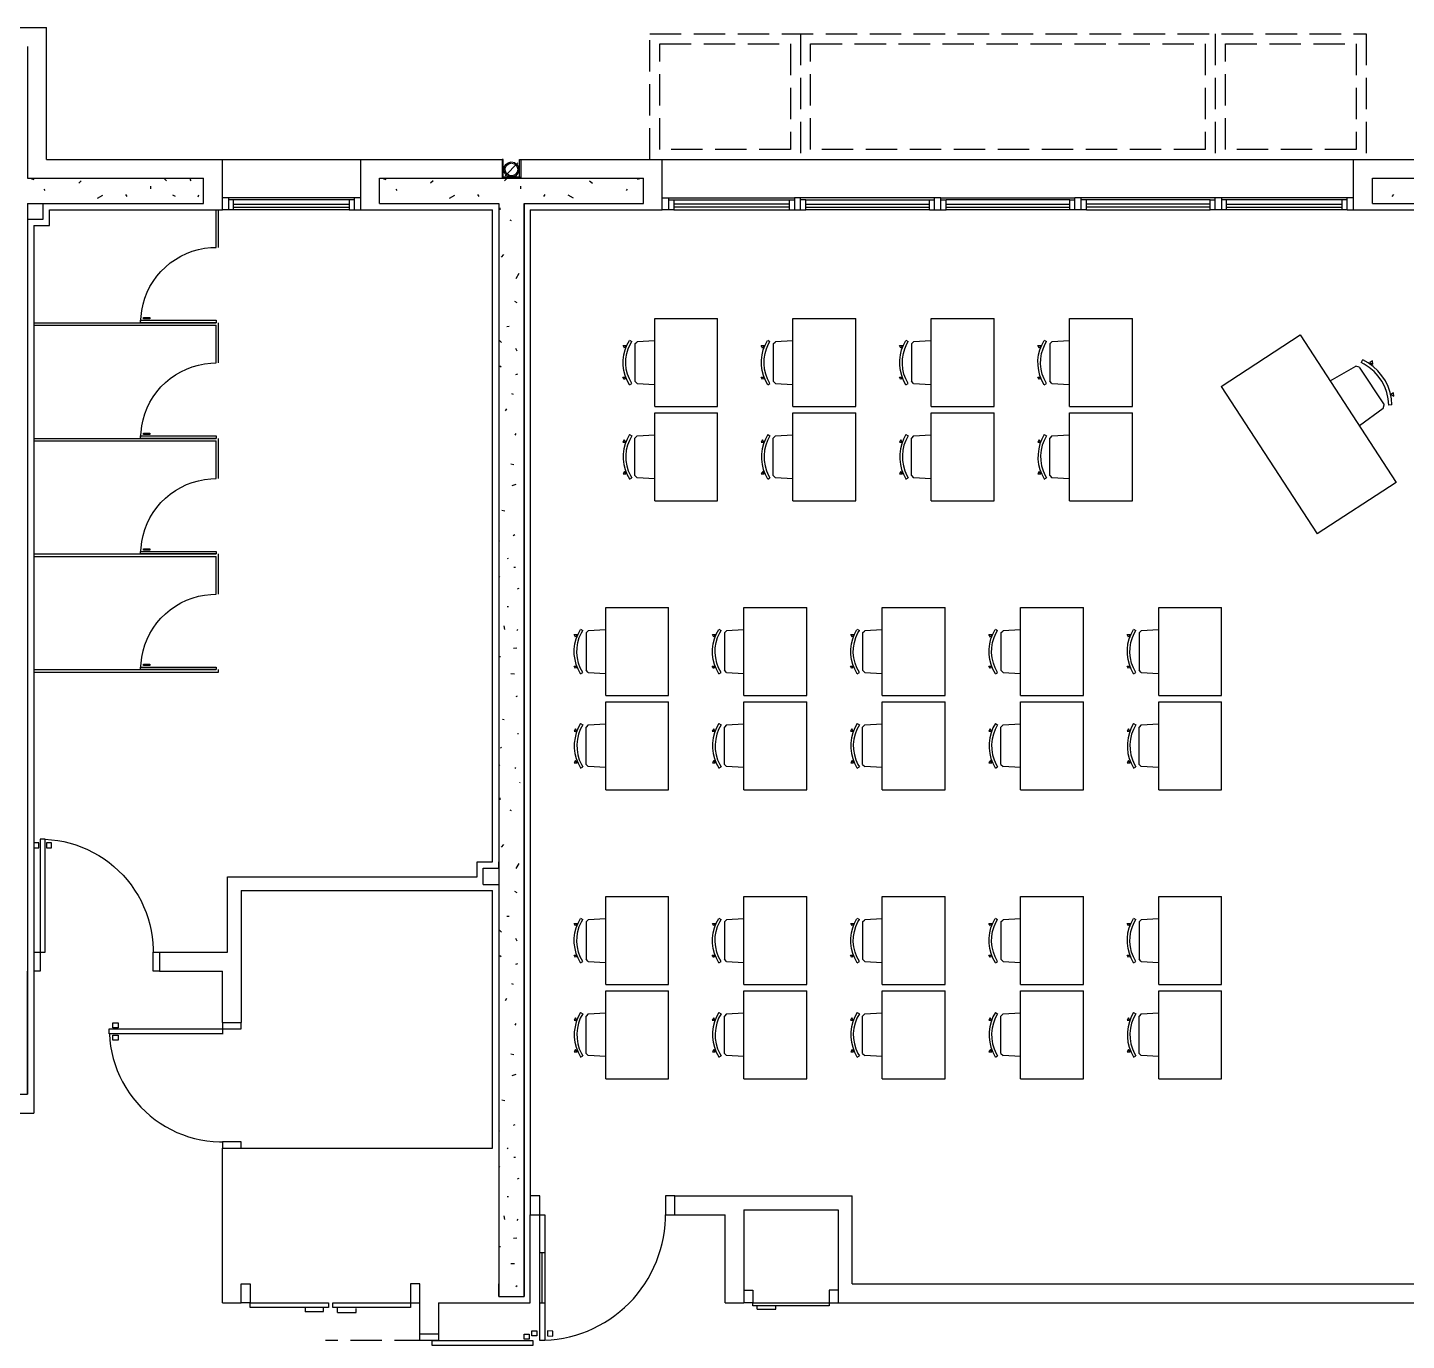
# Model space of a CAD drawing. Extents: x 7 to 80.8, y 22 to 73.9.
# Drawn here: x 43.66 to 54.63, y 54.63 to 65.08 of the extents above; entities that cross this region are included whole.
import ezdxf

# ---------------------------------------------------------------- set-up
doc = ezdxf.new("R2010")
doc.units = 0
doc.header["$MEASUREMENT"] = 0
doc.linetypes.add('DOT', pattern=[0.25, 0.25, 0])
for name, color, linetype in [('Doors', 7, 'CONTINUOUS'), ('Furniture', 7, 'CONTINUOUS'), ('Walls', 7, 'CONTINUOUS')]:
    doc.layers.add(name, color=color, linetype=linetype)

msp = doc.modelspace()

# ---------------------------------------------------------------- linework, layer by layer
at = {"layer": 'Doors', "color": 2}
for p, q in [((45.159, 63.332), (45.159, 63.632)), ((45.179, 63.332), (45.179, 63.632)), ((45.159, 62.412), (45.159, 62.712)), ((45.179, 62.412), (45.179, 62.732)), ((45.159, 61.492), (45.159, 61.792)), ((45.179, 61.492), (45.179, 61.812)), ((45.179, 60.572), (45.179, 60.892)), ((45.159, 60.572), (45.159, 60.872)), ((45.179, 59.952), (45.179, 59.972)), ((44.709, 57.722), (44.709, 57.572)), ((45.209, 57.162), (45.209, 57.572)), ((45.209, 57.162), (45.359, 57.162)), ((45.209, 56.162), (45.359, 56.162)), ((48.809, 55.632), (48.809, 55.782)), ((47.659, 54.932), (47.659, 55.632)), ((49.209, 54.932), (49.209, 55.632)), ((45.359, 54.932), (45.359, 55.082)), ((46.779, 54.932), (46.779, 55.082)), ((47.409, 54.982), (47.409, 55.082)), ((45.209, 54.932), (45.359, 54.932)), ((46.779, 54.682), (46.779, 54.932)), ((46.929, 54.932), (47.659, 54.932)), ((46.929, 54.932), (46.929, 54.682)), ((49.209, 54.932), (49.359, 54.932)), ((46.929, 54.682), (46.779, 54.682))]:
    msp.add_line(p, q, dxfattribs=at)
at = {"layer": 'Doors', "color": 4}
for p, q in [((43.759, 57.722), (43.8, 57.722)), ((43.759, 57.572), (43.709, 57.572)), ((45.359, 57.112), (45.359, 57.162)), ((45.209, 57.112), (45.209, 57.071)), ((47.734, 55.332), (47.777, 55.332)), ((47.754, 54.931), (47.754, 55.332)), ((45.868, 54.894), (45.868, 54.859)), ((45.869, 54.863), (46.014, 54.863)), ((46.014, 54.863), (46.014, 54.889)), ((46.126, 54.855), (46.126, 54.894)), ((46.126, 54.855), (46.274, 54.855)), ((46.274, 54.855), (46.274, 54.886)), ((47.734, 54.932), (47.774, 54.932)), ((49.465, 54.881), (49.465, 54.907)), ((49.465, 54.881), (49.612, 54.881)), ((49.612, 54.881), (49.612, 54.901)), ((46.779, 54.632), (46.779, 54.682))]:
    msp.add_line(p, q, dxfattribs=at)
at = {"layer": 'Doors', "color": 1}
for p, q in [((47.734, 55.782), (47.659, 55.782)), ((46.705, 54.932), (46.779, 54.932)), ((50.036, 54.932), (50.109, 54.932))]:
    msp.add_line(p, q, dxfattribs=at)
at = {"layer": 'Doors', "color": 4, "linetype": 'DOT'}
msp.add_line((46.829, 54.632), (46.03, 54.632), dxfattribs=at)
at = {"layer": 'Doors', "color": 4}
for points in [[(44.559, 62.732), (44.562, 62.782), (44.568, 62.831), (44.578, 62.88), (44.592, 62.928), (44.611, 62.975), (44.633, 63.02), (44.659, 63.062), (44.688, 63.103), (44.72, 63.141), (44.756, 63.176), (44.794, 63.208), (44.835, 63.237), (44.878, 63.262), (44.924, 63.284), (44.97, 63.301), (45.018, 63.315), (45.067, 63.325), (45.117, 63.33), (45.159, 63.332)], [(44.559, 61.812), (44.562, 61.862), (44.568, 61.911), (44.578, 61.96), (44.592, 62.008), (44.611, 62.055), (44.633, 62.1), (44.659, 62.142), (44.688, 62.183), (44.72, 62.221), (44.756, 62.256), (44.794, 62.288), (44.835, 62.317), (44.878, 62.342), (44.924, 62.364), (44.97, 62.381), (45.018, 62.395), (45.067, 62.405), (45.117, 62.41), (45.159, 62.412)], [(44.559, 60.892), (44.562, 60.942), (44.568, 60.991), (44.578, 61.04), (44.592, 61.088), (44.611, 61.135), (44.633, 61.18), (44.659, 61.222), (44.688, 61.263), (44.72, 61.301), (44.756, 61.336), (44.794, 61.368), (44.835, 61.397), (44.878, 61.422), (44.924, 61.444), (44.97, 61.461), (45.018, 61.475), (45.067, 61.485), (45.117, 61.49), (45.159, 61.492)], [(44.559, 59.972), (44.562, 60.022), (44.568, 60.071), (44.578, 60.12), (44.592, 60.168), (44.611, 60.215), (44.633, 60.26), (44.659, 60.302), (44.688, 60.343), (44.72, 60.381), (44.756, 60.416), (44.794, 60.448), (44.835, 60.477), (44.878, 60.502), (44.924, 60.524), (44.97, 60.541), (45.018, 60.555), (45.067, 60.565), (45.117, 60.57), (45.159, 60.572)], [(43.799, 57.722), (43.799, 58.622), (43.759, 58.622), (43.759, 57.722)], [(43.799, 58.621), (43.849, 58.617), (43.899, 58.611), (43.948, 58.602), (43.997, 58.59), (44.044, 58.576), (44.091, 58.558), (44.137, 58.539), (44.182, 58.517), (44.226, 58.492), (44.268, 58.465), (44.308, 58.435), (44.347, 58.404), (44.384, 58.37), (44.419, 58.334), (44.452, 58.297), (44.483, 58.258), (44.511, 58.217), (44.538, 58.174), (44.562, 58.13), (44.583, 58.085), (44.602, 58.039), (44.618, 57.991), (44.632, 57.943), (44.643, 57.895), (44.651, 57.845), (44.656, 57.796), (44.659, 57.746), (44.659, 57.722)], [(43.709, 57.722), (43.759, 57.722), (43.759, 57.572)], [(44.709, 57.572), (44.659, 57.572), (44.659, 57.722), (44.709, 57.722)], [(45.209, 57.162), (45.209, 57.112), (45.359, 57.112)], [(45.209, 57.072), (44.309, 57.072), (44.309, 57.112), (45.209, 57.112)], [(44.31, 57.072), (44.314, 57.022), (44.32, 56.973), (44.329, 56.923), (44.341, 56.875), (44.356, 56.827), (44.373, 56.78), (44.393, 56.734), (44.415, 56.689), (44.44, 56.646), (44.467, 56.604), (44.496, 56.563), (44.528, 56.525), (44.561, 56.488), (44.597, 56.453), (44.634, 56.42), (44.674, 56.389), (44.715, 56.36), (44.757, 56.334), (44.801, 56.31), (44.846, 56.288), (44.893, 56.27), (44.94, 56.253), (44.988, 56.24), (45.037, 56.229), (45.086, 56.22), (45.136, 56.215), (45.186, 56.212), (45.209, 56.212)], [(45.359, 56.162), (45.359, 56.212), (45.209, 56.212), (45.209, 56.162)], [(47.774, 54.633), (47.824, 54.636), (47.874, 54.642), (47.923, 54.65), (47.972, 54.661), (48.02, 54.674), (48.068, 54.689), (48.115, 54.707), (48.16, 54.727), (48.205, 54.75), (48.249, 54.774), (48.291, 54.801), (48.332, 54.83), (48.371, 54.861), (48.409, 54.893), (48.445, 54.928), (48.479, 54.964), (48.512, 55.003), (48.542, 55.042), (48.57, 55.083), (48.597, 55.126), (48.621, 55.169), (48.643, 55.214), (48.663, 55.26), (48.68, 55.307), (48.695, 55.355), (48.708, 55.403), (48.718, 55.452), (48.726, 55.501), (48.731, 55.551), (48.734, 55.601), (48.734, 55.632)], [(46.929, 54.682), (46.929, 54.632), (46.779, 54.632)]]:
    msp.add_lwpolyline(points, dxfattribs=at)
for points in [[(44.583, 62.763), (44.583, 62.774), (44.633, 62.774), (44.633, 62.763), (44.583, 62.763)], [(44.559, 61.812), (44.559, 61.832), (45.159, 61.832), (45.159, 61.812), (44.559, 61.812)], [(44.583, 61.843), (44.583, 61.854), (44.633, 61.854), (44.633, 61.843), (44.583, 61.843)], [(44.559, 60.892), (44.559, 60.912), (45.159, 60.912), (45.159, 60.892), (44.559, 60.892)], [(44.583, 60.923), (44.583, 60.934), (44.633, 60.934), (44.633, 60.923), (44.583, 60.923)], [(44.583, 60.003), (44.583, 60.014), (44.633, 60.014), (44.633, 60.003), (44.583, 60.003)], [(44.559, 59.972), (44.559, 59.992), (45.159, 59.992), (45.159, 59.972), (44.559, 59.972)], [(43.71, 58.552), (43.75, 58.552), (43.75, 58.592), (43.71, 58.592), (43.71, 58.552)], [(43.811, 58.552), (43.851, 58.552), (43.851, 58.592), (43.811, 58.592), (43.811, 58.552)], [(44.379, 57.161), (44.379, 57.121), (44.339, 57.121), (44.339, 57.161), (44.379, 57.161)], [(44.379, 57.061), (44.379, 57.021), (44.339, 57.021), (44.339, 57.061), (44.379, 57.061)], [(47.734, 55.632), (47.774, 55.632), (47.774, 54.632), (47.734, 54.632), (47.734, 55.632)], [(45.43, 54.932), (46.054, 54.932), (46.054, 54.894), (45.43, 54.894), (45.43, 54.932)], [(46.089, 54.932), (46.705, 54.932), (46.705, 54.894), (46.089, 54.894), (46.089, 54.932)], [(49.429, 54.932), (50.036, 54.932), (50.036, 54.907), (49.429, 54.907), (49.429, 54.932)], [(46.879, 54.592), (46.879, 54.632), (47.679, 54.632), (47.679, 54.592), (46.879, 54.592)], [(47.61, 54.642), (47.61, 54.682), (47.65, 54.682), (47.65, 54.642), (47.61, 54.642)], [(47.712, 54.668), (47.672, 54.668), (47.672, 54.708), (47.712, 54.708), (47.712, 54.668)], [(47.797, 54.668), (47.837, 54.667), (47.837, 54.707), (47.797, 54.708), (47.797, 54.668)]]:
    msp.add_lwpolyline(points, close=True, dxfattribs=at)
at = {"layer": 'Doors', "color": 1}
for points in [[(47.659, 55.632), (47.734, 55.632), (47.734, 55.782)], [(48.809, 55.782), (48.734, 55.782), (48.734, 55.632), (48.809, 55.632)], [(45.359, 55.082), (45.43, 55.082), (45.43, 54.932), (45.359, 54.932)], [(46.779, 55.082), (46.705, 55.082), (46.705, 54.932)], [(49.359, 55.032), (49.429, 55.032), (49.429, 54.932), (49.359, 54.932)], [(50.109, 55.032), (50.036, 55.032), (50.036, 54.932)]]:
    msp.add_lwpolyline(points, dxfattribs=at)
at = {"layer": 'Furniture', "color": 4}
for p, q in [((48.649, 62.765), (49.149, 62.765)), ((48.649, 62.065), (48.649, 62.765)), ((49.149, 62.065), (49.149, 62.765)), ((49.749, 62.765), (50.249, 62.765)), ((49.749, 62.065), (49.749, 62.765)), ((50.249, 62.065), (50.249, 62.765)), ((50.849, 62.765), (51.349, 62.765)), ((50.849, 62.065), (50.849, 62.765)), ((51.349, 62.065), (51.349, 62.765)), ((51.949, 62.765), (52.449, 62.765)), ((51.949, 62.065), (51.949, 62.765)), ((52.449, 62.065), (52.449, 62.765)), ((48.448, 62.593), (48.466, 62.582)), ((48.492, 62.564), (48.509, 62.581)), ((48.492, 62.564), (48.492, 62.267)), ((48.649, 62.589), (48.509, 62.581)), ((49.548, 62.593), (49.566, 62.582)), ((49.592, 62.564), (49.609, 62.581)), ((49.592, 62.564), (49.592, 62.267)), ((49.749, 62.589), (49.609, 62.581)), ((50.648, 62.593), (50.666, 62.582)), ((50.692, 62.564), (50.709, 62.581)), ((50.692, 62.564), (50.692, 62.267)), ((50.849, 62.589), (50.709, 62.581)), ((51.748, 62.593), (51.766, 62.582)), ((51.792, 62.564), (51.809, 62.581)), ((51.792, 62.564), (51.792, 62.267)), ((51.949, 62.589), (51.809, 62.581)), ((53.155, 62.226), (53.784, 62.635)), ((54.279, 62.438), (54.269, 62.416)), ((54.022, 62.27), (54.226, 62.387)), ((54.254, 62.38), (54.226, 62.387)), ((54.254, 62.38), (54.451, 62.078)), ((48.448, 62.237), (48.466, 62.248)), ((48.509, 62.249), (48.492, 62.267)), ((48.509, 62.249), (48.649, 62.241)), ((49.548, 62.237), (49.566, 62.248)), ((49.609, 62.249), (49.592, 62.267)), ((49.609, 62.249), (49.749, 62.241)), ((50.648, 62.237), (50.666, 62.248)), ((50.709, 62.249), (50.692, 62.267)), ((50.709, 62.249), (50.849, 62.241)), ((51.748, 62.237), (51.766, 62.248)), ((51.809, 62.249), (51.792, 62.267)), ((51.809, 62.249), (51.949, 62.241)), ((53.155, 62.226), (53.919, 61.053)), ((48.649, 62.065), (49.149, 62.065)), ((48.649, 62.015), (49.149, 62.015)), ((48.649, 61.315), (48.649, 62.015)), ((49.149, 61.315), (49.149, 62.015)), ((49.749, 62.065), (50.249, 62.065)), ((49.749, 62.015), (50.249, 62.015)), ((49.749, 61.315), (49.749, 62.015)), ((50.249, 61.315), (50.249, 62.015)), ((50.849, 62.065), (51.349, 62.065)), ((50.849, 62.015), (51.349, 62.015)), ((50.849, 61.315), (50.849, 62.015)), ((51.349, 61.315), (51.349, 62.015)), ((51.949, 62.065), (52.449, 62.065)), ((51.949, 62.015), (52.449, 62.015)), ((51.949, 61.315), (51.949, 62.015)), ((52.449, 61.315), (52.449, 62.015)), ((54.445, 62.05), (54.256, 61.911)), ((54.445, 62.05), (54.451, 62.078)), ((54.514, 62.078), (54.489, 62.077)), ((48.448, 61.843), (48.466, 61.832)), ((48.509, 61.831), (48.492, 61.814)), ((48.492, 61.516), (48.492, 61.814)), ((48.509, 61.831), (48.649, 61.839)), ((49.548, 61.843), (49.566, 61.832)), ((49.609, 61.831), (49.592, 61.814)), ((49.592, 61.516), (49.592, 61.814)), ((49.609, 61.831), (49.749, 61.839)), ((50.648, 61.843), (50.666, 61.832)), ((50.709, 61.831), (50.692, 61.814)), ((50.692, 61.516), (50.692, 61.814)), ((50.709, 61.831), (50.849, 61.839)), ((51.748, 61.843), (51.766, 61.832)), ((51.809, 61.831), (51.792, 61.814)), ((51.792, 61.516), (51.792, 61.814)), ((51.809, 61.831), (51.949, 61.839)), ((48.448, 61.487), (48.466, 61.498)), ((48.492, 61.516), (48.509, 61.499)), ((48.649, 61.491), (48.509, 61.499)), ((49.548, 61.487), (49.566, 61.498)), ((49.592, 61.516), (49.609, 61.499)), ((49.749, 61.491), (49.609, 61.499)), ((50.648, 61.487), (50.666, 61.498)), ((50.692, 61.516), (50.709, 61.499)), ((50.849, 61.491), (50.709, 61.499)), ((51.748, 61.487), (51.766, 61.498)), ((51.792, 61.516), (51.809, 61.499)), ((51.949, 61.491), (51.809, 61.499)), ((48.649, 61.315), (49.149, 61.315)), ((49.749, 61.315), (50.249, 61.315)), ((50.849, 61.315), (51.349, 61.315)), ((51.949, 61.315), (52.449, 61.315)), ((48.259, 60.465), (48.759, 60.465)), ((48.259, 59.765), (48.259, 60.465)), ((48.759, 59.765), (48.759, 60.465)), ((49.359, 60.465), (49.859, 60.465)), ((49.359, 59.765), (49.359, 60.465)), ((49.859, 59.765), (49.859, 60.465)), ((50.459, 60.465), (50.959, 60.465)), ((50.459, 59.765), (50.459, 60.465)), ((50.959, 59.765), (50.959, 60.465)), ((51.559, 60.465), (52.059, 60.465)), ((51.559, 59.765), (51.559, 60.465)), ((52.059, 59.765), (52.059, 60.465)), ((52.659, 60.465), (53.159, 60.465)), ((52.659, 59.765), (52.659, 60.465)), ((53.159, 59.765), (53.159, 60.465)), ((48.059, 60.293), (48.077, 60.282)), ((48.103, 60.264), (48.12, 60.281)), ((48.103, 60.264), (48.103, 59.967)), ((48.259, 60.289), (48.12, 60.281)), ((49.159, 60.293), (49.177, 60.282)), ((49.203, 60.264), (49.22, 60.281)), ((49.203, 60.264), (49.203, 59.967)), ((49.359, 60.289), (49.22, 60.281)), ((50.259, 60.293), (50.277, 60.282)), ((50.303, 60.264), (50.32, 60.281)), ((50.303, 60.264), (50.303, 59.967)), ((50.459, 60.289), (50.32, 60.281)), ((51.359, 60.293), (51.377, 60.282)), ((51.403, 60.264), (51.42, 60.281)), ((51.403, 60.264), (51.403, 59.967)), ((51.559, 60.289), (51.42, 60.281)), ((52.459, 60.293), (52.477, 60.282)), ((52.503, 60.264), (52.52, 60.281)), ((52.503, 60.264), (52.503, 59.967)), ((52.659, 60.289), (52.52, 60.281)), ((48.059, 59.937), (48.077, 59.948)), ((48.12, 59.949), (48.103, 59.967)), ((48.12, 59.949), (48.259, 59.941)), ((49.159, 59.937), (49.177, 59.948)), ((49.22, 59.949), (49.203, 59.967)), ((49.22, 59.949), (49.359, 59.941)), ((50.259, 59.937), (50.277, 59.948)), ((50.32, 59.949), (50.303, 59.967)), ((50.32, 59.949), (50.459, 59.941)), ((51.359, 59.937), (51.377, 59.948)), ((51.42, 59.949), (51.403, 59.967)), ((51.42, 59.949), (51.559, 59.941)), ((52.459, 59.937), (52.477, 59.948)), ((52.52, 59.949), (52.503, 59.967)), ((52.52, 59.949), (52.659, 59.941)), ((48.259, 59.765), (48.759, 59.765)), ((48.259, 59.715), (48.759, 59.715)), ((48.259, 59.015), (48.259, 59.715)), ((48.759, 59.015), (48.759, 59.715)), ((49.359, 59.765), (49.859, 59.765)), ((49.359, 59.715), (49.859, 59.715)), ((49.359, 59.015), (49.359, 59.715)), ((49.859, 59.015), (49.859, 59.715)), ((50.459, 59.765), (50.959, 59.765)), ((50.459, 59.715), (50.959, 59.715)), ((50.459, 59.015), (50.459, 59.715)), ((50.959, 59.015), (50.959, 59.715)), ((51.559, 59.765), (52.059, 59.765)), ((51.559, 59.715), (52.059, 59.715)), ((51.559, 59.015), (51.559, 59.715)), ((52.059, 59.015), (52.059, 59.715)), ((52.659, 59.765), (53.159, 59.765)), ((52.659, 59.715), (53.159, 59.715)), ((52.659, 59.015), (52.659, 59.715)), ((53.159, 59.015), (53.159, 59.715)), ((48.059, 59.543), (48.077, 59.532)), ((48.12, 59.531), (48.103, 59.514)), ((48.103, 59.216), (48.103, 59.514)), ((48.12, 59.531), (48.259, 59.539)), ((49.159, 59.543), (49.177, 59.532)), ((49.22, 59.531), (49.203, 59.514)), ((49.203, 59.216), (49.203, 59.514)), ((49.22, 59.531), (49.359, 59.539)), ((50.259, 59.543), (50.277, 59.532)), ((50.32, 59.531), (50.303, 59.514)), ((50.303, 59.216), (50.303, 59.514)), ((50.32, 59.531), (50.459, 59.539)), ((51.359, 59.543), (51.377, 59.532)), ((51.42, 59.531), (51.403, 59.514)), ((51.403, 59.216), (51.403, 59.514)), ((51.42, 59.531), (51.559, 59.539)), ((52.459, 59.543), (52.477, 59.532)), ((52.52, 59.531), (52.503, 59.514)), ((52.503, 59.216), (52.503, 59.514)), ((52.52, 59.531), (52.659, 59.539)), ((48.059, 59.187), (48.077, 59.198)), ((48.103, 59.216), (48.12, 59.199)), ((48.259, 59.191), (48.12, 59.199)), ((49.159, 59.187), (49.177, 59.198)), ((49.203, 59.216), (49.22, 59.199)), ((49.359, 59.191), (49.22, 59.199)), ((50.259, 59.187), (50.277, 59.198)), ((50.303, 59.216), (50.32, 59.199)), ((50.459, 59.191), (50.32, 59.199)), ((51.359, 59.187), (51.377, 59.198)), ((51.403, 59.216), (51.42, 59.199)), ((51.559, 59.191), (51.42, 59.199)), ((52.459, 59.187), (52.477, 59.198)), ((52.503, 59.216), (52.52, 59.199)), ((52.659, 59.191), (52.52, 59.199)), ((48.259, 59.015), (48.759, 59.015)), ((49.359, 59.015), (49.859, 59.015)), ((50.459, 59.015), (50.959, 59.015)), ((51.559, 59.015), (52.059, 59.015)), ((52.659, 59.015), (53.159, 59.015)), ((48.259, 58.165), (48.759, 58.165)), ((48.259, 57.465), (48.259, 58.165)), ((48.759, 57.465), (48.759, 58.165)), ((49.359, 58.165), (49.859, 58.165)), ((49.359, 57.465), (49.359, 58.165)), ((49.859, 57.465), (49.859, 58.165)), ((50.459, 58.165), (50.959, 58.165)), ((50.459, 57.465), (50.459, 58.165)), ((50.959, 57.465), (50.959, 58.165)), ((51.559, 58.165), (52.059, 58.165)), ((51.559, 57.465), (51.559, 58.165)), ((52.059, 57.465), (52.059, 58.165)), ((52.659, 58.165), (53.159, 58.165)), ((52.659, 57.465), (52.659, 58.165)), ((53.159, 57.465), (53.159, 58.165)), ((48.059, 57.993), (48.077, 57.982)), ((48.103, 57.964), (48.12, 57.981)), ((48.103, 57.964), (48.103, 57.667)), ((48.259, 57.989), (48.12, 57.981)), ((49.159, 57.993), (49.177, 57.982)), ((49.203, 57.964), (49.22, 57.981)), ((49.203, 57.964), (49.203, 57.667)), ((49.359, 57.989), (49.22, 57.981)), ((50.259, 57.993), (50.277, 57.982)), ((50.303, 57.964), (50.32, 57.981)), ((50.303, 57.964), (50.303, 57.667)), ((50.459, 57.989), (50.32, 57.981)), ((51.359, 57.993), (51.377, 57.982)), ((51.403, 57.964), (51.42, 57.981)), ((51.403, 57.964), (51.403, 57.667)), ((51.559, 57.989), (51.42, 57.981)), ((52.459, 57.993), (52.477, 57.982)), ((52.503, 57.964), (52.52, 57.981)), ((52.503, 57.964), (52.503, 57.667)), ((52.659, 57.989), (52.52, 57.981)), ((48.059, 57.637), (48.077, 57.648)), ((48.12, 57.649), (48.103, 57.667)), ((48.12, 57.649), (48.259, 57.641)), ((49.159, 57.637), (49.177, 57.648)), ((49.22, 57.649), (49.203, 57.667)), ((49.22, 57.649), (49.359, 57.641)), ((50.259, 57.637), (50.277, 57.648)), ((50.32, 57.649), (50.303, 57.667)), ((50.32, 57.649), (50.459, 57.641)), ((51.359, 57.637), (51.377, 57.648)), ((51.42, 57.649), (51.403, 57.667)), ((51.42, 57.649), (51.559, 57.641)), ((52.459, 57.637), (52.477, 57.648)), ((52.52, 57.649), (52.503, 57.667)), ((52.52, 57.649), (52.659, 57.641)), ((48.259, 57.465), (48.759, 57.465)), ((48.259, 57.415), (48.759, 57.415)), ((48.259, 56.715), (48.259, 57.415)), ((48.759, 56.715), (48.759, 57.415)), ((49.359, 57.465), (49.859, 57.465)), ((49.359, 57.415), (49.859, 57.415)), ((49.359, 56.715), (49.359, 57.415)), ((49.859, 56.715), (49.859, 57.415)), ((50.459, 57.465), (50.959, 57.465)), ((50.459, 57.415), (50.959, 57.415)), ((50.459, 56.715), (50.459, 57.415)), ((50.959, 56.715), (50.959, 57.415)), ((51.559, 57.465), (52.059, 57.465)), ((51.559, 57.415), (52.059, 57.415)), ((51.559, 56.715), (51.559, 57.415)), ((52.059, 56.715), (52.059, 57.415)), ((52.659, 57.465), (53.159, 57.465)), ((52.659, 57.415), (53.159, 57.415)), ((52.659, 56.715), (52.659, 57.415)), ((53.159, 56.715), (53.159, 57.415)), ((48.059, 57.243), (48.077, 57.232)), ((48.12, 57.231), (48.103, 57.214)), ((48.103, 56.916), (48.103, 57.214)), ((48.12, 57.231), (48.259, 57.239)), ((49.159, 57.243), (49.177, 57.232)), ((49.22, 57.231), (49.203, 57.214)), ((49.203, 56.916), (49.203, 57.214)), ((49.22, 57.231), (49.359, 57.239)), ((50.259, 57.243), (50.277, 57.232)), ((50.32, 57.231), (50.303, 57.214)), ((50.303, 56.916), (50.303, 57.214)), ((50.32, 57.231), (50.459, 57.239)), ((51.359, 57.243), (51.377, 57.232)), ((51.42, 57.231), (51.403, 57.214)), ((51.403, 56.916), (51.403, 57.214)), ((51.42, 57.231), (51.559, 57.239)), ((52.459, 57.243), (52.477, 57.232)), ((52.52, 57.231), (52.503, 57.214)), ((52.503, 56.916), (52.503, 57.214)), ((52.52, 57.231), (52.659, 57.239)), ((48.059, 56.887), (48.077, 56.898)), ((48.103, 56.916), (48.12, 56.899)), ((48.259, 56.891), (48.12, 56.899)), ((49.159, 56.887), (49.177, 56.898)), ((49.203, 56.916), (49.22, 56.899)), ((49.359, 56.891), (49.22, 56.899)), ((50.259, 56.887), (50.277, 56.898)), ((50.303, 56.916), (50.32, 56.899)), ((50.459, 56.891), (50.32, 56.899)), ((51.359, 56.887), (51.377, 56.898)), ((51.403, 56.916), (51.42, 56.899)), ((51.559, 56.891), (51.42, 56.899)), ((52.459, 56.887), (52.477, 56.898)), ((52.503, 56.916), (52.52, 56.899)), ((52.659, 56.891), (52.52, 56.899)), ((48.259, 56.715), (48.759, 56.715)), ((49.359, 56.715), (49.859, 56.715)), ((50.459, 56.715), (50.959, 56.715)), ((51.559, 56.715), (52.059, 56.715)), ((52.659, 56.715), (53.159, 56.715))]:
    msp.add_line(p, q, dxfattribs=at)
for points in [[(48.408, 62.531), (48.397, 62.551), (48.42, 62.551), (48.408, 62.531)], [(49.508, 62.531), (49.497, 62.551), (49.52, 62.551), (49.508, 62.531)], [(50.608, 62.531), (50.597, 62.551), (50.62, 62.551), (50.608, 62.531)], [(51.708, 62.531), (51.697, 62.551), (51.72, 62.551), (51.708, 62.531)], [(54.361, 62.402), (54.359, 62.43), (54.336, 62.415), (54.361, 62.402)], [(48.407, 62.28), (48.396, 62.299), (48.418, 62.299), (48.407, 62.28)], [(49.507, 62.28), (49.496, 62.299), (49.518, 62.299), (49.507, 62.28)], [(50.607, 62.28), (50.596, 62.299), (50.618, 62.299), (50.607, 62.28)], [(51.707, 62.28), (51.696, 62.299), (51.718, 62.299), (51.707, 62.28)], [(54.529, 62.148), (54.527, 62.175), (54.505, 62.16), (54.529, 62.148)], [(48.407, 61.801), (48.396, 61.782), (48.418, 61.782), (48.407, 61.801)], [(49.507, 61.801), (49.496, 61.782), (49.518, 61.782), (49.507, 61.801)], [(50.607, 61.801), (50.596, 61.782), (50.618, 61.782), (50.607, 61.801)], [(51.707, 61.801), (51.696, 61.782), (51.718, 61.782), (51.707, 61.801)], [(48.408, 61.549), (48.397, 61.529), (48.42, 61.529), (48.408, 61.549)], [(49.508, 61.549), (49.497, 61.529), (49.52, 61.529), (49.508, 61.549)], [(50.608, 61.549), (50.597, 61.529), (50.62, 61.529), (50.608, 61.549)], [(51.708, 61.549), (51.697, 61.529), (51.72, 61.529), (51.708, 61.549)], [(48.019, 60.231), (48.008, 60.251), (48.031, 60.251), (48.019, 60.231)], [(49.119, 60.231), (49.108, 60.251), (49.131, 60.251), (49.119, 60.231)], [(50.219, 60.231), (50.208, 60.251), (50.231, 60.251), (50.219, 60.231)], [(51.319, 60.231), (51.308, 60.251), (51.331, 60.251), (51.319, 60.231)], [(52.419, 60.231), (52.408, 60.251), (52.431, 60.251), (52.419, 60.231)], [(48.018, 59.98), (48.007, 59.999), (48.029, 59.999), (48.018, 59.98)], [(49.118, 59.98), (49.107, 59.999), (49.128, 59.999), (49.118, 59.98)], [(50.218, 59.98), (50.207, 59.999), (50.229, 59.999), (50.218, 59.98)], [(51.318, 59.98), (51.307, 59.999), (51.328, 59.999), (51.318, 59.98)], [(52.418, 59.98), (52.407, 59.999), (52.429, 59.999), (52.418, 59.98)], [(48.018, 59.501), (48.007, 59.482), (48.029, 59.482), (48.018, 59.501)], [(49.118, 59.501), (49.107, 59.482), (49.128, 59.482), (49.118, 59.501)], [(50.218, 59.501), (50.207, 59.482), (50.229, 59.482), (50.218, 59.501)], [(51.318, 59.501), (51.307, 59.482), (51.328, 59.482), (51.318, 59.501)], [(52.418, 59.501), (52.407, 59.482), (52.429, 59.482), (52.418, 59.501)], [(48.019, 59.249), (48.008, 59.229), (48.031, 59.229), (48.019, 59.249)], [(49.119, 59.249), (49.108, 59.229), (49.131, 59.229), (49.119, 59.249)], [(50.219, 59.249), (50.208, 59.229), (50.231, 59.229), (50.219, 59.249)], [(51.319, 59.249), (51.308, 59.229), (51.331, 59.229), (51.319, 59.249)], [(52.419, 59.249), (52.408, 59.229), (52.431, 59.229), (52.419, 59.249)], [(48.019, 57.931), (48.008, 57.951), (48.031, 57.951), (48.019, 57.931)], [(49.119, 57.931), (49.108, 57.951), (49.131, 57.951), (49.119, 57.931)], [(50.219, 57.931), (50.208, 57.951), (50.231, 57.951), (50.219, 57.931)], [(51.319, 57.931), (51.308, 57.951), (51.331, 57.951), (51.319, 57.931)], [(52.419, 57.931), (52.408, 57.951), (52.431, 57.951), (52.419, 57.931)], [(48.018, 57.68), (48.007, 57.699), (48.029, 57.699), (48.018, 57.68)], [(49.118, 57.68), (49.107, 57.699), (49.128, 57.699), (49.118, 57.68)], [(50.218, 57.68), (50.207, 57.699), (50.229, 57.699), (50.218, 57.68)], [(51.318, 57.68), (51.307, 57.699), (51.328, 57.699), (51.318, 57.68)], [(52.418, 57.68), (52.407, 57.699), (52.429, 57.699), (52.418, 57.68)], [(48.018, 57.201), (48.007, 57.182), (48.029, 57.182), (48.018, 57.201)], [(49.118, 57.201), (49.107, 57.182), (49.128, 57.182), (49.118, 57.201)], [(50.218, 57.201), (50.207, 57.182), (50.229, 57.182), (50.218, 57.201)], [(51.318, 57.201), (51.307, 57.182), (51.328, 57.182), (51.318, 57.201)], [(52.418, 57.201), (52.407, 57.182), (52.429, 57.182), (52.418, 57.201)], [(48.019, 56.949), (48.008, 56.929), (48.031, 56.929), (48.019, 56.949)], [(49.119, 56.949), (49.108, 56.929), (49.131, 56.929), (49.119, 56.949)], [(50.219, 56.949), (50.208, 56.929), (50.231, 56.929), (50.219, 56.949)], [(51.319, 56.949), (51.308, 56.929), (51.331, 56.929), (51.319, 56.949)], [(52.419, 56.949), (52.408, 56.929), (52.431, 56.929), (52.419, 56.949)]]:
    msp.add_lwpolyline(points, close=True, dxfattribs=at)
for points in [[(48.448, 62.237), (48.429, 62.274), (48.414, 62.312), (48.404, 62.352), (48.399, 62.393), (48.398, 62.435), (48.403, 62.476), (48.413, 62.516), (48.428, 62.554), (48.447, 62.591)], [(48.466, 62.248), (48.447, 62.285), (48.432, 62.323), (48.423, 62.364), (48.419, 62.405), (48.42, 62.446), (48.427, 62.487), (48.438, 62.526), (48.455, 62.564), (48.466, 62.582)], [(49.548, 62.237), (49.529, 62.274), (49.514, 62.312), (49.504, 62.352), (49.499, 62.393), (49.498, 62.435), (49.503, 62.476), (49.513, 62.516), (49.528, 62.554), (49.547, 62.591)], [(49.566, 62.248), (49.547, 62.285), (49.532, 62.323), (49.523, 62.364), (49.519, 62.405), (49.52, 62.446), (49.527, 62.487), (49.538, 62.526), (49.555, 62.564), (49.566, 62.582)], [(50.648, 62.237), (50.629, 62.274), (50.614, 62.312), (50.604, 62.352), (50.599, 62.393), (50.598, 62.435), (50.603, 62.476), (50.613, 62.516), (50.628, 62.554), (50.647, 62.591)], [(50.666, 62.248), (50.647, 62.285), (50.632, 62.323), (50.623, 62.364), (50.619, 62.405), (50.62, 62.446), (50.627, 62.487), (50.638, 62.526), (50.655, 62.564), (50.666, 62.582)], [(51.748, 62.237), (51.729, 62.274), (51.714, 62.312), (51.704, 62.352), (51.699, 62.393), (51.698, 62.435), (51.703, 62.476), (51.713, 62.516), (51.728, 62.554), (51.747, 62.591)], [(51.766, 62.248), (51.747, 62.285), (51.732, 62.323), (51.723, 62.364), (51.719, 62.405), (51.72, 62.446), (51.727, 62.487), (51.738, 62.526), (51.755, 62.564), (51.766, 62.582)], [(53.784, 62.635), (54.548, 61.462), (53.919, 61.053)], [(54.514, 62.078), (54.51, 62.128), (54.5, 62.176), (54.484, 62.224), (54.462, 62.269), (54.435, 62.311), (54.403, 62.349), (54.366, 62.383), (54.326, 62.413), (54.282, 62.437)], [(54.489, 62.077), (54.485, 62.127), (54.474, 62.176), (54.457, 62.223), (54.434, 62.267), (54.405, 62.308), (54.372, 62.345), (54.334, 62.377), (54.292, 62.404), (54.269, 62.416)], [(48.448, 61.843), (48.429, 61.807), (48.414, 61.768), (48.404, 61.728), (48.399, 61.687), (48.398, 61.646), (48.403, 61.605), (48.413, 61.565), (48.428, 61.526), (48.447, 61.49)], [(48.466, 61.832), (48.447, 61.796), (48.432, 61.757), (48.423, 61.717), (48.419, 61.676), (48.42, 61.635), (48.427, 61.594), (48.438, 61.554), (48.455, 61.517), (48.466, 61.498)], [(49.548, 61.843), (49.529, 61.807), (49.514, 61.768), (49.504, 61.728), (49.499, 61.687), (49.498, 61.646), (49.503, 61.605), (49.513, 61.565), (49.528, 61.526), (49.547, 61.49)], [(49.566, 61.832), (49.547, 61.796), (49.532, 61.757), (49.523, 61.717), (49.519, 61.676), (49.52, 61.635), (49.527, 61.594), (49.538, 61.554), (49.555, 61.517), (49.566, 61.498)], [(50.648, 61.843), (50.629, 61.807), (50.614, 61.768), (50.604, 61.728), (50.599, 61.687), (50.598, 61.646), (50.603, 61.605), (50.613, 61.565), (50.628, 61.526), (50.647, 61.49)], [(50.666, 61.832), (50.647, 61.796), (50.632, 61.757), (50.623, 61.717), (50.619, 61.676), (50.62, 61.635), (50.627, 61.594), (50.638, 61.554), (50.655, 61.517), (50.666, 61.498)], [(51.748, 61.843), (51.729, 61.807), (51.714, 61.768), (51.704, 61.728), (51.699, 61.687), (51.698, 61.646), (51.703, 61.605), (51.713, 61.565), (51.728, 61.526), (51.747, 61.49)], [(51.766, 61.832), (51.747, 61.796), (51.732, 61.757), (51.723, 61.717), (51.719, 61.676), (51.72, 61.635), (51.727, 61.594), (51.738, 61.554), (51.755, 61.517), (51.766, 61.498)], [(48.059, 59.937), (48.04, 59.974), (48.025, 60.012), (48.015, 60.052), (48.009, 60.093), (48.009, 60.135), (48.014, 60.176), (48.024, 60.216), (48.039, 60.254), (48.058, 60.291)], [(48.077, 59.948), (48.057, 59.985), (48.043, 60.023), (48.034, 60.064), (48.029, 60.105), (48.031, 60.146), (48.037, 60.187), (48.049, 60.226), (48.066, 60.264), (48.077, 60.282)], [(49.159, 59.937), (49.14, 59.974), (49.125, 60.012), (49.115, 60.052), (49.109, 60.093), (49.109, 60.135), (49.114, 60.176), (49.124, 60.216), (49.139, 60.254), (49.158, 60.291)], [(49.177, 59.948), (49.157, 59.985), (49.143, 60.023), (49.134, 60.064), (49.129, 60.105), (49.131, 60.146), (49.137, 60.187), (49.149, 60.226), (49.166, 60.264), (49.177, 60.282)], [(50.259, 59.937), (50.24, 59.974), (50.225, 60.012), (50.215, 60.052), (50.209, 60.093), (50.209, 60.135), (50.214, 60.176), (50.224, 60.216), (50.239, 60.254), (50.258, 60.291)], [(50.277, 59.948), (50.257, 59.985), (50.243, 60.023), (50.234, 60.064), (50.229, 60.105), (50.231, 60.146), (50.237, 60.187), (50.249, 60.226), (50.266, 60.264), (50.277, 60.282)], [(51.359, 59.937), (51.34, 59.974), (51.325, 60.012), (51.315, 60.052), (51.309, 60.093), (51.309, 60.135), (51.314, 60.176), (51.324, 60.216), (51.339, 60.254), (51.358, 60.291)], [(51.377, 59.948), (51.357, 59.985), (51.343, 60.023), (51.334, 60.064), (51.329, 60.105), (51.331, 60.146), (51.337, 60.187), (51.349, 60.226), (51.366, 60.264), (51.377, 60.282)], [(52.459, 59.937), (52.44, 59.974), (52.425, 60.012), (52.415, 60.052), (52.409, 60.093), (52.409, 60.135), (52.414, 60.176), (52.424, 60.216), (52.439, 60.254), (52.458, 60.291)], [(52.477, 59.948), (52.457, 59.985), (52.443, 60.023), (52.434, 60.064), (52.429, 60.105), (52.431, 60.146), (52.437, 60.187), (52.449, 60.226), (52.466, 60.264), (52.477, 60.282)], [(48.059, 59.543), (48.04, 59.507), (48.025, 59.468), (48.015, 59.428), (48.009, 59.387), (48.009, 59.346), (48.014, 59.305), (48.024, 59.265), (48.039, 59.226), (48.058, 59.19)], [(48.077, 59.532), (48.057, 59.496), (48.043, 59.457), (48.034, 59.417), (48.029, 59.376), (48.031, 59.335), (48.037, 59.294), (48.049, 59.254), (48.066, 59.217), (48.077, 59.198)], [(49.159, 59.543), (49.14, 59.507), (49.125, 59.468), (49.115, 59.428), (49.109, 59.387), (49.109, 59.346), (49.114, 59.305), (49.124, 59.265), (49.139, 59.226), (49.158, 59.19)], [(49.177, 59.532), (49.157, 59.496), (49.143, 59.457), (49.134, 59.417), (49.129, 59.376), (49.131, 59.335), (49.137, 59.294), (49.149, 59.254), (49.166, 59.217), (49.177, 59.198)], [(50.259, 59.543), (50.24, 59.507), (50.225, 59.468), (50.215, 59.428), (50.209, 59.387), (50.209, 59.346), (50.214, 59.305), (50.224, 59.265), (50.239, 59.226), (50.258, 59.19)], [(50.277, 59.532), (50.257, 59.496), (50.243, 59.457), (50.234, 59.417), (50.229, 59.376), (50.231, 59.335), (50.237, 59.294), (50.249, 59.254), (50.266, 59.217), (50.277, 59.198)], [(51.359, 59.543), (51.34, 59.507), (51.325, 59.468), (51.315, 59.428), (51.309, 59.387), (51.309, 59.346), (51.314, 59.305), (51.324, 59.265), (51.339, 59.226), (51.358, 59.19)], [(51.377, 59.532), (51.357, 59.496), (51.343, 59.457), (51.334, 59.417), (51.329, 59.376), (51.331, 59.335), (51.337, 59.294), (51.349, 59.254), (51.366, 59.217), (51.377, 59.198)], [(52.459, 59.543), (52.44, 59.507), (52.425, 59.468), (52.415, 59.428), (52.409, 59.387), (52.409, 59.346), (52.414, 59.305), (52.424, 59.265), (52.439, 59.226), (52.458, 59.19)], [(52.477, 59.532), (52.457, 59.496), (52.443, 59.457), (52.434, 59.417), (52.429, 59.376), (52.431, 59.335), (52.437, 59.294), (52.449, 59.254), (52.466, 59.217), (52.477, 59.198)], [(48.059, 57.637), (48.04, 57.674), (48.025, 57.712), (48.015, 57.752), (48.009, 57.793), (48.009, 57.835), (48.014, 57.876), (48.024, 57.916), (48.039, 57.954), (48.058, 57.991)], [(48.077, 57.648), (48.057, 57.685), (48.043, 57.723), (48.034, 57.764), (48.029, 57.805), (48.031, 57.846), (48.037, 57.887), (48.049, 57.926), (48.066, 57.964), (48.077, 57.982)], [(49.159, 57.637), (49.14, 57.674), (49.125, 57.712), (49.115, 57.752), (49.109, 57.793), (49.109, 57.835), (49.114, 57.876), (49.124, 57.916), (49.139, 57.954), (49.158, 57.991)], [(49.177, 57.648), (49.157, 57.685), (49.143, 57.723), (49.134, 57.764), (49.129, 57.805), (49.131, 57.846), (49.137, 57.887), (49.149, 57.926), (49.166, 57.964), (49.177, 57.982)], [(50.259, 57.637), (50.24, 57.674), (50.225, 57.712), (50.215, 57.752), (50.209, 57.793), (50.209, 57.835), (50.214, 57.876), (50.224, 57.916), (50.239, 57.954), (50.258, 57.991)], [(50.277, 57.648), (50.257, 57.685), (50.243, 57.723), (50.234, 57.764), (50.229, 57.805), (50.231, 57.846), (50.237, 57.887), (50.249, 57.926), (50.266, 57.964), (50.277, 57.982)], [(51.359, 57.637), (51.34, 57.674), (51.325, 57.712), (51.315, 57.752), (51.309, 57.793), (51.309, 57.835), (51.314, 57.876), (51.324, 57.916), (51.339, 57.954), (51.358, 57.991)], [(51.377, 57.648), (51.357, 57.685), (51.343, 57.723), (51.334, 57.764), (51.329, 57.805), (51.331, 57.846), (51.337, 57.887), (51.349, 57.926), (51.366, 57.964), (51.377, 57.982)], [(52.459, 57.637), (52.44, 57.674), (52.425, 57.712), (52.415, 57.752), (52.409, 57.793), (52.409, 57.835), (52.414, 57.876), (52.424, 57.916), (52.439, 57.954), (52.458, 57.991)], [(52.477, 57.648), (52.457, 57.685), (52.443, 57.723), (52.434, 57.764), (52.429, 57.805), (52.431, 57.846), (52.437, 57.887), (52.449, 57.926), (52.466, 57.964), (52.477, 57.982)], [(48.059, 57.243), (48.04, 57.207), (48.025, 57.168), (48.015, 57.128), (48.009, 57.087), (48.009, 57.046), (48.014, 57.005), (48.024, 56.965), (48.039, 56.926), (48.058, 56.89)], [(48.077, 57.232), (48.057, 57.196), (48.043, 57.157), (48.034, 57.117), (48.029, 57.076), (48.031, 57.035), (48.037, 56.994), (48.049, 56.954), (48.066, 56.917), (48.077, 56.898)], [(49.159, 57.243), (49.14, 57.207), (49.125, 57.168), (49.115, 57.128), (49.109, 57.087), (49.109, 57.046), (49.114, 57.005), (49.124, 56.965), (49.139, 56.926), (49.158, 56.89)], [(49.177, 57.232), (49.157, 57.196), (49.143, 57.157), (49.134, 57.117), (49.129, 57.076), (49.131, 57.035), (49.137, 56.994), (49.149, 56.954), (49.166, 56.917), (49.177, 56.898)], [(50.259, 57.243), (50.24, 57.207), (50.225, 57.168), (50.215, 57.128), (50.209, 57.087), (50.209, 57.046), (50.214, 57.005), (50.224, 56.965), (50.239, 56.926), (50.258, 56.89)], [(50.277, 57.232), (50.257, 57.196), (50.243, 57.157), (50.234, 57.117), (50.229, 57.076), (50.231, 57.035), (50.237, 56.994), (50.249, 56.954), (50.266, 56.917), (50.277, 56.898)], [(51.359, 57.243), (51.34, 57.207), (51.325, 57.168), (51.315, 57.128), (51.309, 57.087), (51.309, 57.046), (51.314, 57.005), (51.324, 56.965), (51.339, 56.926), (51.358, 56.89)], [(51.377, 57.232), (51.357, 57.196), (51.343, 57.157), (51.334, 57.117), (51.329, 57.076), (51.331, 57.035), (51.337, 56.994), (51.349, 56.954), (51.366, 56.917), (51.377, 56.898)], [(52.459, 57.243), (52.44, 57.207), (52.425, 57.168), (52.415, 57.128), (52.409, 57.087), (52.409, 57.046), (52.414, 57.005), (52.424, 56.965), (52.439, 56.926), (52.458, 56.89)], [(52.477, 57.232), (52.457, 57.196), (52.443, 57.157), (52.434, 57.117), (52.429, 57.076), (52.431, 57.035), (52.437, 56.994), (52.449, 56.954), (52.466, 56.917), (52.477, 56.898)]]:
    msp.add_lwpolyline(points, dxfattribs=at)
at = {"layer": 'Walls', "color": 2}
for p, q in [((42.604, 65.082), (43.809, 65.082)), ((43.809, 64.032), (43.809, 65.082)), ((43.659, 64.932), (43.659, 63.882)), ((43.809, 64.032), (45.209, 64.032)), ((45.209, 63.632), (45.209, 64.032)), ((46.309, 64.032), (47.434, 64.032)), ((46.309, 64.032), (46.309, 63.632)), ((47.584, 64.032), (48.709, 64.032)), ((48.709, 63.632), (48.709, 64.032)), ((54.209, 64.032), (56.429, 64.032)), ((54.209, 63.632), (54.209, 64.032)), ((43.659, 63.882), (45.059, 63.882)), ((45.059, 63.682), (45.059, 63.882)), ((46.459, 63.882), (47.434, 63.882)), ((46.459, 63.682), (46.459, 63.882)), ((47.409, 63.882), (48.559, 63.882)), ((48.559, 63.682), (48.559, 63.882)), ((54.359, 63.882), (56.279, 63.882)), ((54.359, 63.682), (54.359, 63.882)), ((43.659, 63.682), (45.059, 63.682)), ((43.659, 63.682), (43.659, 56.592)), ((43.784, 63.557), (43.784, 63.682)), ((43.834, 63.632), (45.209, 63.632)), ((43.834, 63.507), (43.834, 63.632)), ((46.309, 63.632), (47.359, 63.632)), ((46.459, 63.682), (47.409, 63.682)), ((47.359, 58.441), (47.359, 63.632)), ((47.409, 63.682), (47.409, 54.982)), ((47.609, 54.982), (47.609, 63.682)), ((47.609, 63.682), (48.559, 63.682)), ((47.609, 63.682), (47.609, 54.982)), ((47.659, 63.632), (48.709, 63.632)), ((47.659, 63.632), (47.659, 55.632)), ((54.209, 63.632), (55.059, 63.632)), ((54.359, 63.682), (55.109, 63.682)), ((43.659, 63.557), (43.784, 63.557)), ((43.709, 63.507), (43.834, 63.507)), ((43.709, 63.507), (43.709, 57.572)), ((43.709, 62.732), (45.159, 62.732)), ((43.709, 62.712), (45.159, 62.712)), ((43.709, 61.812), (45.159, 61.812)), ((43.709, 61.792), (45.159, 61.792)), ((43.709, 60.892), (45.159, 60.892)), ((43.709, 60.872), (45.159, 60.872)), ((43.709, 59.972), (45.159, 59.972)), ((43.709, 59.952), (45.179, 59.952)), ((47.235, 58.441), (47.359, 58.441)), ((47.235, 58.322), (47.235, 58.441)), ((45.249, 58.322), (47.235, 58.322)), ((45.249, 57.722), (45.249, 58.322)), ((47.285, 58.262), (47.409, 58.262)), ((47.409, 58.262), (47.409, 56.052)), ((45.359, 58.212), (47.359, 58.212)), ((45.359, 58.212), (45.359, 57.162)), ((47.359, 56.162), (47.359, 58.212)), ((44.709, 57.722), (45.249, 57.722)), ((43.659, 56.592), (43.659, 57.572)), ((43.709, 57.572), (43.709, 56.442)), ((44.709, 57.572), (45.209, 57.572)), ((41.559, 56.592), (43.659, 56.592)), ((43.459, 56.592), (43.659, 56.592)), ((41.559, 56.442), (43.709, 56.442)), ((45.209, 54.932), (45.209, 56.162)), ((45.359, 56.162), (47.359, 56.162)), ((48.809, 55.782), (50.219, 55.782)), ((50.219, 55.082), (50.219, 55.782)), ((48.809, 55.632), (49.209, 55.632)), ((49.359, 55.672), (50.109, 55.672)), ((49.359, 55.672), (49.359, 54.932)), ((50.109, 55.672), (50.109, 54.932)), ((50.219, 55.082), (55.059, 55.082)), ((47.409, 54.982), (47.609, 54.982)), ((50.109, 54.932), (55.529, 54.932))]:
    msp.add_line(p, q, dxfattribs=at)
at = {"layer": 'Walls', "color": 8, "linetype": 'DOT'}
for p, q in [((49.809, 65.032), (49.809, 64.032)), ((53.109, 65.032), (53.109, 64.032))]:
    msp.add_line(p, q, dxfattribs=at)
at = {"layer": 'Walls', "color": 8}
for p, q in [((45.209, 64.032), (46.309, 64.032)), ((48.709, 64.032), (54.209, 64.032)), ((46.259, 63.726), (45.259, 63.726)), ((46.219, 63.71), (45.299, 63.71)), ((45.299, 63.677), (46.219, 63.677)), ((45.299, 63.652), (46.219, 63.652)), ((46.219, 63.632), (45.299, 63.632)), ((48.759, 63.726), (49.76, 63.726)), ((48.8, 63.71), (49.72, 63.71)), ((49.72, 63.677), (48.8, 63.677)), ((49.72, 63.652), (48.8, 63.652)), ((48.8, 63.632), (49.72, 63.632)), ((50.876, 63.726), (49.81, 63.726)), ((49.851, 63.71), (50.836, 63.71)), ((49.851, 63.677), (50.836, 63.677)), ((49.851, 63.652), (50.836, 63.652)), ((50.836, 63.632), (49.851, 63.632)), ((50.926, 63.726), (51.992, 63.726)), ((51.952, 63.71), (50.967, 63.71)), ((50.967, 63.677), (51.952, 63.677)), ((50.967, 63.652), (51.952, 63.652)), ((51.952, 63.632), (50.967, 63.632)), ((53.108, 63.726), (52.042, 63.726)), ((53.068, 63.71), (52.083, 63.71)), ((53.068, 63.677), (52.083, 63.677)), ((53.068, 63.652), (52.083, 63.652)), ((52.083, 63.632), (53.068, 63.632)), ((54.159, 63.726), (53.158, 63.726)), ((54.119, 63.71), (53.199, 63.71)), ((53.199, 63.677), (54.119, 63.677)), ((53.199, 63.652), (54.119, 63.652)), ((54.119, 63.632), (53.199, 63.632))]:
    msp.add_line(p, q, dxfattribs=at)
at = {"layer": 'Walls', "color": 4}
for p, q in [((47.444, 63.892), (47.444, 64.032)), ((45.259, 63.726), (45.209, 63.726)), ((45.299, 63.632), (45.209, 63.632)), ((45.259, 63.726), (45.259, 63.632)), ((45.299, 63.71), (45.259, 63.71)), ((45.299, 63.632), (45.299, 63.71)), ((46.259, 63.71), (46.219, 63.71)), ((46.309, 63.726), (46.259, 63.726)), ((48.709, 63.726), (48.759, 63.726)), ((48.759, 63.71), (48.8, 63.71)), ((49.72, 63.632), (49.72, 63.71)), ((49.72, 63.71), (49.76, 63.71)), ((49.72, 63.632), (49.851, 63.632)), ((49.76, 63.726), (49.76, 63.632)), ((49.81, 63.726), (49.76, 63.726)), ((49.81, 63.632), (49.81, 63.726)), ((50.836, 63.632), (50.836, 63.71)), ((50.836, 63.71), (50.876, 63.71)), ((50.836, 63.632), (50.967, 63.632)), ((50.876, 63.632), (50.876, 63.726)), ((50.926, 63.726), (50.876, 63.726)), ((50.926, 63.632), (50.926, 63.726)), ((50.926, 63.71), (50.967, 63.71)), ((50.967, 63.632), (50.967, 63.71)), ((51.952, 63.632), (51.952, 63.71)), ((51.952, 63.71), (51.992, 63.71)), ((52.083, 63.632), (51.952, 63.632)), ((51.992, 63.632), (51.992, 63.726)), ((52.042, 63.726), (51.992, 63.726)), ((52.042, 63.632), (52.042, 63.726)), ((52.083, 63.71), (52.042, 63.71)), ((52.083, 63.632), (52.083, 63.71)), ((53.068, 63.632), (53.068, 63.71)), ((53.068, 63.71), (53.108, 63.71)), ((53.199, 63.632), (53.068, 63.632)), ((53.108, 63.632), (53.108, 63.726)), ((53.158, 63.726), (53.108, 63.726)), ((53.158, 63.726), (53.158, 63.632)), ((53.199, 63.71), (53.158, 63.71)), ((53.199, 63.632), (53.199, 63.71)), ((54.159, 63.71), (54.119, 63.71)), ((54.209, 63.726), (54.159, 63.726)), ((54.159, 63.632), (54.159, 63.726)), ((54.159, 63.632), (54.209, 63.632))]:
    msp.add_line(p, q, dxfattribs=at)
at = {"layer": 'Walls', "color": 1}
for p, q in [((47.561, 64.004), (47.458, 63.901)), ((43.691, 63.878), (43.709, 63.873)), ((44.087, 63.861), (44.066, 63.843)), ((44.746, 63.881), (44.765, 63.861)), ((44.961, 63.863), (44.953, 63.875)), ((46.491, 63.878), (46.509, 63.873)), ((46.887, 63.861), (46.866, 63.843)), ((47.473, 63.881), (47.454, 63.861)), ((48.131, 63.861), (48.153, 63.843)), ((48.528, 63.878), (48.51, 63.873)), ((43.79, 63.795), (43.797, 63.785)), ((44.217, 63.723), (44.258, 63.747)), ((44.452, 63.737), (44.441, 63.754)), ((44.638, 63.819), (44.637, 63.799)), ((44.812, 63.75), (44.833, 63.739)), ((45.017, 63.735), (45.022, 63.75)), ((46.59, 63.795), (46.597, 63.785)), ((47.017, 63.723), (47.058, 63.747)), ((47.252, 63.737), (47.241, 63.754)), ((47.581, 63.819), (47.582, 63.799)), ((47.767, 63.737), (47.778, 63.754)), ((48.002, 63.723), (47.961, 63.747)), ((48.429, 63.795), (48.422, 63.785)), ((54.517, 63.737), (54.528, 63.754)), ((47.413, 63.65), (47.419, 63.633)), ((47.496, 63.551), (47.507, 63.545)), ((47.431, 63.254), (47.448, 63.275)), ((47.568, 63.125), (47.544, 63.083)), ((47.555, 62.89), (47.537, 62.901)), ((47.472, 62.703), (47.492, 62.704)), ((47.411, 62.595), (47.431, 62.576)), ((47.541, 62.53), (47.552, 62.508)), ((47.428, 62.38), (47.416, 62.388)), ((47.556, 62.324), (47.541, 62.319)), ((47.509, 62.17), (47.524, 62.163)), ((47.471, 62.048), (47.46, 62.031)), ((47.544, 61.85), (47.535, 61.838)), ((47.503, 61.61), (47.527, 61.604)), ((47.545, 61.446), (47.511, 61.434)), ((47.432, 61.241), (47.456, 61.236)), ((47.412, 60.996), (47.409, 60.989)), ((47.537, 61.043), (47.523, 61.037)), ((47.484, 60.857), (47.475, 60.852)), ((47.528, 60.788), (47.54, 60.788)), ((47.409, 60.716), (47.416, 60.709)), ((47.567, 60.616), (47.555, 60.611)), ((47.485, 60.472), (47.475, 60.472)), ((47.448, 60.319), (47.455, 60.291)), ((47.56, 60.292), (47.552, 60.283)), ((47.551, 60.143), (47.525, 60.14)), ((47.423, 60.072), (47.412, 60.072)), ((47.504, 59.94), (47.533, 59.939)), ((47.555, 59.761), (47.544, 59.754)), ((47.439, 59.577), (47.451, 59.574)), ((47.564, 59.461), (47.556, 59.46)), ((47.431, 59.354), (47.423, 59.346)), ((47.411, 59.214), (47.416, 59.209)), ((47.536, 59.193), (47.545, 59.188)), ((47.577, 59.073), (47.573, 59.068)), ((47.413, 58.954), (47.419, 58.937)), ((47.496, 58.856), (47.507, 58.849)), ((47.431, 58.558), (47.448, 58.58)), ((47.568, 58.429), (47.544, 58.388)), ((47.555, 58.194), (47.537, 58.205)), ((47.472, 58.008), (47.492, 58.009)), ((47.411, 57.899), (47.431, 57.881)), ((47.541, 57.834), (47.552, 57.813)), ((47.428, 57.685), (47.416, 57.693)), ((47.556, 57.629), (47.541, 57.623)), ((47.509, 57.474), (47.524, 57.467)), ((47.471, 57.353), (47.46, 57.335)), ((47.544, 57.154), (47.535, 57.142)), ((47.503, 56.914), (47.527, 56.909)), ((47.545, 56.75), (47.511, 56.738)), ((47.432, 56.546), (47.456, 56.541)), ((47.412, 56.3), (47.409, 56.293)), ((47.537, 56.347), (47.523, 56.342)), ((47.484, 56.162), (47.475, 56.156)), ((47.528, 56.092), (47.54, 56.092)), ((47.409, 56.02), (47.416, 56.014)), ((47.567, 55.92), (47.555, 55.915)), ((47.485, 55.776), (47.475, 55.776)), ((47.448, 55.623), (47.455, 55.595)), ((47.56, 55.596), (47.552, 55.587)), ((47.551, 55.447), (47.525, 55.444)), ((47.423, 55.376), (47.412, 55.376)), ((47.504, 55.244), (47.533, 55.243)), ((47.555, 55.066), (47.544, 55.059))]:
    msp.add_line(p, q, dxfattribs=at)
at = {"layer": 'Walls', "color": 8, "linetype": 'DOT'}
msp.add_lwpolyline([(48.609, 64.032), (48.609, 65.032), (54.309, 65.032), (54.309, 64.032)], dxfattribs=at)
for points in [[(49.729, 64.112), (48.689, 64.112), (48.689, 64.952), (49.729, 64.952), (49.729, 64.112)], [(53.029, 64.112), (49.889, 64.112), (49.889, 64.952), (53.029, 64.952), (53.029, 64.112)], [(54.229, 64.112), (53.189, 64.112), (53.189, 64.952), (54.229, 64.952), (54.229, 64.112)]]:
    msp.add_lwpolyline(points, close=True, dxfattribs=at)
at = {"layer": 'Walls', "color": 4}
for points in [[(47.444, 64.032), (47.434, 64.032), (47.434, 63.882)], [(47.574, 63.892), (47.444, 63.892), (47.434, 63.882), (47.584, 63.882)], [(46.219, 63.71), (46.219, 63.632), (46.259, 63.632)], [(46.259, 63.726), (46.259, 63.632), (46.309, 63.632)], [(48.759, 63.726), (48.759, 63.632), (48.709, 63.632)], [(48.8, 63.71), (48.8, 63.632), (48.759, 63.632)], [(49.851, 63.632), (49.851, 63.71), (49.81, 63.71)], [(54.159, 63.632), (54.119, 63.632), (54.119, 63.71)]]:
    msp.add_lwpolyline(points, dxfattribs=at)
at = {"layer": 'Walls', "color": 1}
for points in [[(47.509, 64.012), (47.533, 64.007), (47.553, 63.992), (47.566, 63.971), (47.569, 63.946), (47.561, 63.922), (47.544, 63.903), (47.522, 63.893), (47.497, 63.893), (47.474, 63.903), (47.457, 63.921), (47.449, 63.945), (47.452, 63.97), (47.464, 63.992), (47.484, 64.006), (47.508, 64.012)], [(47.509, 64.002), (47.533, 63.996), (47.551, 63.979), (47.559, 63.955), (47.555, 63.931), (47.545, 63.917), (47.535, 63.909), (47.524, 63.904), (47.511, 63.902), (47.499, 63.903), (47.487, 63.907), (47.477, 63.914), (47.468, 63.923), (47.461, 63.938), (47.459, 63.951), (47.46, 63.963), (47.465, 63.975), (47.472, 63.985), (47.481, 63.993), (47.492, 63.999), (47.504, 64.002)]]:
    msp.add_lwpolyline(points, dxfattribs=at)
at = {"layer": 'Walls', "color": 4}
for points in [[(47.574, 64.032), (47.584, 64.032), (47.584, 63.882), (47.574, 63.892), (47.574, 64.032)], [(44.559, 62.732), (44.559, 62.752), (45.159, 62.752), (45.159, 62.732), (44.559, 62.732)]]:
    msp.add_lwpolyline(points, close=True, dxfattribs=at)
at = {"layer": 'Walls', "color": 2}
msp.add_lwpolyline([(47.285, 58.262), (47.285, 58.391), (47.409, 58.391), (47.409, 58.441)], dxfattribs=at)

doc.saveas('drawing.dxf')
